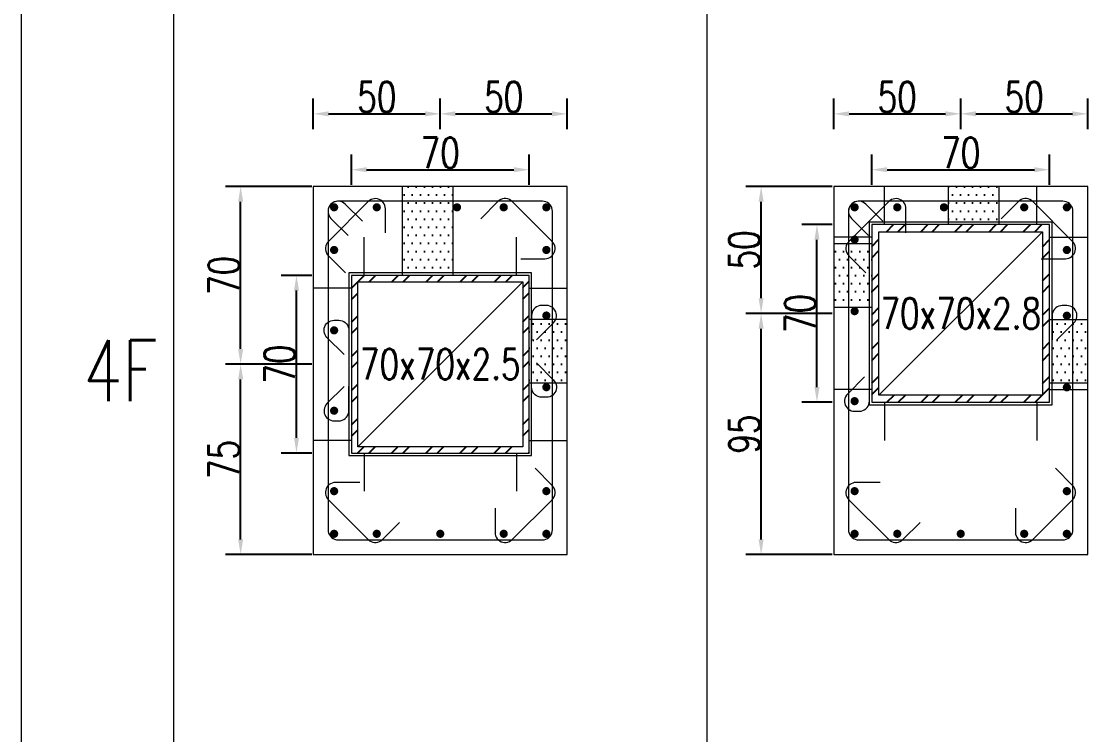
# Model space of a CAD drawing. Header units: millimetres. Extents: x 0 to 3905, y 0 to 8880.
# Drawn here: x 0 to 420, y 1314.6 to 1595.6 of the extents above; entities that cross this region are included whole.
import ezdxf
from ezdxf.enums import TextEntityAlignment as Align

# ---------------------------------------------------------------- set-up
doc = ezdxf.new("R2010")
doc.units = ezdxf.units.MM
doc.layers.get('DEFPOINTS').update_dxf_attribs({"color": 3})
for name, color, linetype in [('Hatch線', 6, 'Continuous'), ('TC-鋼粱', 132, 'Continuous'), ('主筋斷面', 2, 'Continuous'), ('文字-樓群名稱', 7, 'Continuous'), ('文字-輔助字', 7, 'Continuous'), ('柱斷面線', 4, 'Continuous'), ('標註字', 4, 'Continuous'), ('箍筋線', 1, 'Continuous'), ('網格線', 7, 'Continuous'), ('鋼柱', 11, 'Continuous')]:
    doc.layers.add(name, color=color, linetype=linetype)
doc.styles.add('note', font='txt.shx', dxfattribs={"width": 0.75, "height": 12})
doc.styles.add('txt', font='txt.shx', dxfattribs={"height": 0.2, "bigfont": 'chineset.shx'})
doc.dimstyles.new('RCAD_DIM', dxfattribs={"dimtxt": 12, "dimasz": 6, "dimexe": 6, "dimexo": 0.625, "dimtad": 1, "dimdec": 0, "dimdsep": 46, "dimtxsty": 'note', "dimcen": 2.5, "dimclrd": 256, "dimclre": 256, "dimclrt": 256, "dimadec": 0, "dimazin": 0, "dimtfac": 1, "dimtmove": 0, "dimatfit": 3, "dimfxl": 0, "dimtolj": 1, "dimarcsym": 0})

# ---------------------------------------------------------------- blocks, each defined once
blk = doc.blocks.new('*D36')
at = {"layer": 'DEFPOINTS', "color": 0}
for p in [(200, 1537.12), (130, 1530.5), (200, 1530.5)]:
    blk.add_point(p, dxfattribs=at)
at = {"layer": '標註字', "lineweight": -2}
for p, q in [((130, 1531.12), (130, 1543.12)), ((200, 1531.12), (200, 1543.12)), ((136, 1537.12), (194, 1537.12))]:
    blk.add_line(p, q, dxfattribs=at)
at = {"layer": '標註字'}
for points in [[(136, 1538.12), (136, 1536.12), (130, 1537.12)], [(194, 1536.12), (194, 1538.12), (200, 1537.12)]]:
    blk.add_solid(points, dxfattribs=at)
at = {"layer": '標註字', "insert": (165, 1543.75), "char_height": 12, "attachment_point": 5, "style": 'note'}
blk.add_mtext('\\A1;70', dxfattribs=at)
blk = doc.blocks.new('*D37')
at = {"layer": 'DEFPOINTS', "color": 0}
for p in [(108.38, 1495.5), (115, 1495.5), (115, 1425.5)]:
    blk.add_point(p, dxfattribs=at)
at = {"layer": '標註字', "lineweight": -2}
for p, q in [((114.38, 1495.5), (102.38, 1495.5)), ((108.38, 1431.5), (108.38, 1489.5)), ((114.38, 1425.5), (102.38, 1425.5))]:
    blk.add_line(p, q, dxfattribs=at)
at = {"layer": '標註字'}
for points in [[(109.38, 1489.5), (107.38, 1489.5), (108.38, 1495.5)], [(107.38, 1431.5), (109.38, 1431.5), (108.38, 1425.5)]]:
    blk.add_solid(points, dxfattribs=at)
at = {"layer": '標註字', "insert": (101.75, 1460.5), "char_height": 12, "attachment_point": 5, "rotation": 90, "style": 'note'}
blk.add_mtext('\\A1;70', dxfattribs=at)
blk = doc.blocks.new('*D38')
at = {"layer": 'DEFPOINTS', "color": 0}
for p in [(165, 1559.12), (115, 1552.5), (165, 1552.5)]:
    blk.add_point(p, dxfattribs=at)
at = {"layer": '標註字', "lineweight": -2}
for p, q in [((115, 1553.12), (115, 1565.12)), ((165, 1553.12), (165, 1565.12)), ((121, 1559.12), (159, 1559.12))]:
    blk.add_line(p, q, dxfattribs=at)
at = {"layer": '標註字'}
for points in [[(121, 1560.12), (121, 1558.12), (115, 1559.12)], [(159, 1558.12), (159, 1560.12), (165, 1559.12)]]:
    blk.add_solid(points, dxfattribs=at)
at = {"layer": '標註字', "insert": (140, 1565.75), "char_height": 12, "attachment_point": 5, "style": 'note'}
blk.add_mtext('\\A1;50', dxfattribs=at)
blk = doc.blocks.new('*D39')
at = {"layer": 'DEFPOINTS', "color": 0}
for p in [(215, 1559.12), (165, 1552.5), (215, 1552.5)]:
    blk.add_point(p, dxfattribs=at)
at = {"layer": '標註字', "lineweight": -2}
for p, q in [((165, 1553.12), (165, 1565.12)), ((215, 1553.12), (215, 1565.12)), ((171, 1559.12), (209, 1559.12))]:
    blk.add_line(p, q, dxfattribs=at)
at = {"layer": '標註字'}
for points in [[(171, 1560.12), (171, 1558.12), (165, 1559.12)], [(209, 1558.12), (209, 1560.12), (215, 1559.12)]]:
    blk.add_solid(points, dxfattribs=at)
at = {"layer": '標註字', "insert": (190, 1565.75), "char_height": 12, "attachment_point": 5, "style": 'note'}
blk.add_mtext('\\A1;50', dxfattribs=at)
blk = doc.blocks.new('*D40')
at = {"layer": 'DEFPOINTS', "color": 0}
for p in [(86.38, 1460.5), (115, 1460.5), (115, 1385.5)]:
    blk.add_point(p, dxfattribs=at)
at = {"layer": '標註字', "lineweight": -2}
for p, q in [((114.38, 1460.5), (80.38, 1460.5)), ((86.38, 1391.5), (86.38, 1454.5)), ((114.38, 1385.5), (80.38, 1385.5))]:
    blk.add_line(p, q, dxfattribs=at)
at = {"layer": '標註字'}
for points in [[(87.38, 1454.5), (85.38, 1454.5), (86.38, 1460.5)], [(85.38, 1391.5), (87.38, 1391.5), (86.38, 1385.5)]]:
    blk.add_solid(points, dxfattribs=at)
at = {"layer": '標註字', "insert": (79.75, 1423), "char_height": 12, "attachment_point": 5, "rotation": 90, "style": 'note'}
blk.add_mtext('\\A1;75', dxfattribs=at)
blk = doc.blocks.new('*D41')
at = {"layer": 'DEFPOINTS', "color": 0}
for p in [(86.38, 1530.5), (115, 1530.5), (115, 1460.5)]:
    blk.add_point(p, dxfattribs=at)
at = {"layer": '標註字', "lineweight": -2}
for p, q in [((114.38, 1530.5), (80.38, 1530.5)), ((86.38, 1466.5), (86.38, 1524.5)), ((114.38, 1460.5), (80.38, 1460.5))]:
    blk.add_line(p, q, dxfattribs=at)
at = {"layer": '標註字'}
for points in [[(87.38, 1524.5), (85.38, 1524.5), (86.38, 1530.5)], [(85.38, 1466.5), (87.38, 1466.5), (86.38, 1460.5)]]:
    blk.add_solid(points, dxfattribs=at)
at = {"layer": '標註字', "insert": (79.75, 1495.5), "char_height": 12, "attachment_point": 5, "rotation": 90, "style": 'note'}
blk.add_mtext('\\A1;70', dxfattribs=at)
blk = doc.blocks.new('Circle_Filled')
at = {"const_width": 0.5}
blk.add_lwpolyline([(-0.25, 0, 1), (0.25, 0, 1)], format="xyb", close=True, dxfattribs=at)
blk = doc.blocks.new('*D168')
at = {"layer": 'DEFPOINTS', "color": 0}
for p in [(405, 1537.12), (335, 1530.5), (405, 1530.5)]:
    blk.add_point(p, dxfattribs=at)
at = {"layer": '標註字', "lineweight": -2}
for p, q in [((335, 1531.12), (335, 1543.12)), ((405, 1531.12), (405, 1543.12)), ((341, 1537.12), (399, 1537.12))]:
    blk.add_line(p, q, dxfattribs=at)
at = {"layer": '標註字'}
for points in [[(341, 1538.12), (341, 1536.12), (335, 1537.12)], [(399, 1536.12), (399, 1538.12), (405, 1537.12)]]:
    blk.add_solid(points, dxfattribs=at)
at = {"layer": '標註字', "insert": (370, 1543.75), "char_height": 12, "attachment_point": 5, "style": 'note'}
blk.add_mtext('\\A1;70', dxfattribs=at)
blk = doc.blocks.new('*D169')
at = {"layer": 'DEFPOINTS', "color": 0}
for p in [(313.38, 1515.5), (320, 1515.5), (320, 1445.5)]:
    blk.add_point(p, dxfattribs=at)
at = {"layer": '標註字', "lineweight": -2}
for p, q in [((319.38, 1515.5), (307.38, 1515.5)), ((313.38, 1451.5), (313.38, 1509.5)), ((319.38, 1445.5), (307.38, 1445.5))]:
    blk.add_line(p, q, dxfattribs=at)
at = {"layer": '標註字'}
for points in [[(314.38, 1509.5), (312.38, 1509.5), (313.38, 1515.5)], [(312.38, 1451.5), (314.38, 1451.5), (313.38, 1445.5)]]:
    blk.add_solid(points, dxfattribs=at)
at = {"layer": '標註字', "insert": (306.75, 1480.5), "char_height": 12, "attachment_point": 5, "rotation": 90, "style": 'note'}
blk.add_mtext('\\A1;70', dxfattribs=at)
blk = doc.blocks.new('*D170')
at = {"layer": 'DEFPOINTS', "color": 0}
for p in [(370, 1559.12), (320, 1552.5), (370, 1552.5)]:
    blk.add_point(p, dxfattribs=at)
at = {"layer": '標註字', "lineweight": -2}
for p, q in [((320, 1553.12), (320, 1565.12)), ((370, 1553.12), (370, 1565.12)), ((326, 1559.12), (364, 1559.12))]:
    blk.add_line(p, q, dxfattribs=at)
at = {"layer": '標註字'}
for points in [[(326, 1560.12), (326, 1558.12), (320, 1559.12)], [(364, 1558.12), (364, 1560.12), (370, 1559.12)]]:
    blk.add_solid(points, dxfattribs=at)
at = {"layer": '標註字', "insert": (345, 1565.75), "char_height": 12, "attachment_point": 5, "style": 'note'}
blk.add_mtext('\\A1;50', dxfattribs=at)
blk = doc.blocks.new('*D171')
at = {"layer": 'DEFPOINTS', "color": 0}
for p in [(420, 1559.12), (370, 1552.5), (420, 1552.5)]:
    blk.add_point(p, dxfattribs=at)
at = {"layer": '標註字', "lineweight": -2}
for p, q in [((370, 1553.12), (370, 1565.12)), ((420, 1553.12), (420, 1565.12)), ((376, 1559.12), (414, 1559.12))]:
    blk.add_line(p, q, dxfattribs=at)
at = {"layer": '標註字'}
for points in [[(376, 1560.12), (376, 1558.12), (370, 1559.12)], [(414, 1558.12), (414, 1560.12), (420, 1559.12)]]:
    blk.add_solid(points, dxfattribs=at)
at = {"layer": '標註字', "insert": (395, 1565.75), "char_height": 12, "attachment_point": 5, "style": 'note'}
blk.add_mtext('\\A1;50', dxfattribs=at)
blk = doc.blocks.new('*D172')
at = {"layer": 'DEFPOINTS', "color": 0}
for p in [(291.38, 1480.5), (320, 1480.5), (320, 1385.5)]:
    blk.add_point(p, dxfattribs=at)
at = {"layer": '標註字', "lineweight": -2}
for p, q in [((319.38, 1480.5), (285.38, 1480.5)), ((291.38, 1391.5), (291.38, 1474.5)), ((319.38, 1385.5), (285.38, 1385.5))]:
    blk.add_line(p, q, dxfattribs=at)
at = {"layer": '標註字'}
for points in [[(292.38, 1474.5), (290.38, 1474.5), (291.38, 1480.5)], [(290.38, 1391.5), (292.38, 1391.5), (291.38, 1385.5)]]:
    blk.add_solid(points, dxfattribs=at)
at = {"layer": '標註字', "insert": (284.75, 1433), "char_height": 12, "attachment_point": 5, "rotation": 90, "style": 'note'}
blk.add_mtext('\\A1;95', dxfattribs=at)
blk = doc.blocks.new('*D173')
at = {"layer": 'DEFPOINTS', "color": 0}
for p in [(291.38, 1530.5), (320, 1530.5), (320, 1480.5)]:
    blk.add_point(p, dxfattribs=at)
at = {"layer": '標註字', "lineweight": -2}
for p, q in [((319.38, 1530.5), (285.38, 1530.5)), ((291.38, 1486.5), (291.38, 1524.5)), ((319.38, 1480.5), (285.38, 1480.5))]:
    blk.add_line(p, q, dxfattribs=at)
at = {"layer": '標註字'}
for points in [[(292.38, 1524.5), (290.38, 1524.5), (291.38, 1530.5)], [(290.38, 1486.5), (292.38, 1486.5), (291.38, 1480.5)]]:
    blk.add_solid(points, dxfattribs=at)
at = {"layer": '標註字', "insert": (284.75, 1505.5), "char_height": 12, "attachment_point": 5, "rotation": 90, "style": 'note'}
blk.add_mtext('\\A1;50', dxfattribs=at)

msp = doc.modelspace()

# ---------------------------------------------------------------- hatches: boundary and pattern name
at = {"layer": 'Hatch線'}
h = msp.add_hatch(dxfattribs=at)
h.set_pattern_fill('ANSI32', color=256, style=0)
h.paths.add_polyline_path([(335, 1445.5), (405, 1445.5), (405, 1515.5), (335, 1515.5)], flags=17)
h.paths.add_polyline_path([(337.8, 1448.3), (337.8, 1512.7), (402.2, 1512.7), (402.2, 1448.3)])
h = msp.add_hatch(dxfattribs=at)
h.set_pattern_fill('ANSI32', color=256, style=0)
h.paths.add_polyline_path([(130, 1425.5), (200, 1425.5), (200, 1495.5), (130, 1495.5)], flags=17)
h.paths.add_polyline_path([(132.5, 1428), (132.5, 1493), (197.5, 1493), (197.5, 1428)])
at = {"layer": 'TC-鋼粱'}
h = msp.add_hatch(dxfattribs=at)
h.set_pattern_fill('DOTS', color=256, scale=2, style=0)
h.paths.add_polyline_path([(170, 1530.5), (150, 1530.5), (150, 1495.5), (170, 1495.5)], flags=17)
h = msp.add_hatch(dxfattribs=at)
h.set_pattern_fill('DOTS', color=256, scale=2, style=0)
h.paths.add_polyline_path([(385, 1530.5), (365, 1530.5), (365, 1515.5), (385, 1515.5)], flags=17)
h = msp.add_hatch(dxfattribs=at)
h.set_pattern_fill('DOTS', color=256, scale=2, style=0)
h.paths.add_polyline_path([(320, 1508), (320, 1483), (335, 1483), (335, 1508)], flags=17)
h = msp.add_hatch(dxfattribs=at)
h.set_pattern_fill('DOTS', color=256, scale=2, style=0)
h.paths.add_polyline_path([(215, 1453.06), (215, 1478.06), (200, 1478.06), (200, 1453.06)], flags=17)
h = msp.add_hatch(dxfattribs=at)
h.set_pattern_fill('DOTS', color=256, scale=2, style=0)
h.paths.add_polyline_path([(420, 1453), (420, 1478), (405, 1478), (405, 1453)], flags=17)

# ---------------------------------------------------------------- linework, layer by layer
at = {"layer": 'DEFPOINTS', "lineweight": 5}
for points in [[(340, 1515.5), (340, 1530.5)], [(400, 1515.5), (400, 1530.5)], [(335, 1444.5), (406, 1444.5), (406, 1516.5), (334, 1516.5), (334, 1444.5), (335, 1444.5)], [(337.8, 1448.3), (402.2, 1512.7)], [(135, 1495.5), (135, 1510.5)], [(195, 1495.5), (195, 1510.5)], [(335, 1510.5), (320, 1510.5)], [(405, 1510.5), (420, 1510.5)], [(130, 1424.5), (201, 1424.5), (201, 1496.5), (129, 1496.5), (129, 1424.5), (130, 1424.5)], [(132.5, 1428), (197.5, 1493)], [(130, 1490.5), (115, 1490.5)], [(200, 1490.5), (215, 1490.5)], [(335, 1450.5), (320, 1450.5)], [(405, 1450.5), (420, 1450.5)], [(340, 1445.5), (340, 1430.5)], [(400, 1445.5), (400, 1430.5)], [(130, 1430.5), (115, 1430.5)], [(200, 1430.5), (215, 1430.5)], [(135, 1425.5), (135, 1410.5)], [(195, 1425.5), (195, 1410.5)]]:
    msp.add_lwpolyline(points, dxfattribs=at)
at = {"layer": 'TC-鋼粱', "lineweight": 5}
for points in [[(150, 1530.5), (150, 1495.5)], [(170, 1530.5), (170, 1495.5)], [(365, 1530.5), (365, 1515.5)], [(385, 1530.5), (385, 1515.5)], [(320, 1508), (335, 1508)], [(320, 1483), (335, 1483)], [(215, 1478.06), (200, 1478.06)], [(420, 1478), (405, 1478)], [(215, 1453.06), (200, 1453.06)], [(420, 1453), (405, 1453)]]:
    msp.add_lwpolyline(points, dxfattribs=at)
at = {"layer": '柱斷面線', "lineweight": 5}
for points in [[(115, 1385.5), (215, 1385.5), (215, 1530.5), (115, 1530.5), (115, 1385.5)], [(320, 1385.5), (420, 1385.5), (420, 1530.5), (320, 1530.5), (320, 1385.5)]]:
    msp.add_lwpolyline(points, dxfattribs=at)
at = {"layer": '箍筋線', "lineweight": 5}
for points in [[(143.43, 1512.21), (143.43, 1521.75), (143.37, 1522.42), (143.2, 1523.06), (142.93, 1523.67), (142.56, 1524.23), (142.1, 1524.72), (141.57, 1525.12), (140.97, 1525.42), (140.34, 1525.63), (139.67, 1525.72), (139.01, 1525.7), (138.35, 1525.57), (137.73, 1525.33), (137.15, 1524.99), (136.64, 1524.56), (120.94, 1508.86), (120.49, 1508.33), (120.15, 1507.73), (119.91, 1507.08), (119.79, 1506.39), (119.79, 1505.7), (119.91, 1505.02), (120.15, 1504.37), (120.49, 1503.77), (120.94, 1503.24), (127.68, 1496.49)], [(134.33, 1516.79), (127.58, 1523.54), (127.07, 1523.97), (126.49, 1524.31), (125.87, 1524.55), (125.22, 1524.68), (124.55, 1524.7), (123.89, 1524.61), (123.25, 1524.4), (122.66, 1524.1), (122.12, 1523.69), (121.66, 1523.21), (121.29, 1522.65), (121.02, 1522.04), (120.85, 1521.4), (120.79, 1520.73), (120.79, 1395.27), (120.86, 1394.58), (121.03, 1393.91), (121.33, 1393.28), (121.72, 1392.71), (122.21, 1392.22), (122.78, 1391.83), (123.41, 1391.53), (124.08, 1391.36), (124.77, 1391.29), (205.23, 1391.29), (205.92, 1391.36), (206.59, 1391.53), (207.22, 1391.83), (207.79, 1392.22), (208.28, 1392.71), (208.67, 1393.28), (208.97, 1393.91), (209.14, 1394.58), (209.21, 1395.27), (209.21, 1520.73), (209.14, 1521.42), (208.97, 1522.09), (208.67, 1522.72), (208.28, 1523.29), (207.79, 1523.78), (207.22, 1524.17), (206.59, 1524.47), (205.92, 1524.64), (205.23, 1524.71), (124.77, 1524.71), (124.1, 1524.65), (123.46, 1524.48), (122.85, 1524.21), (122.29, 1523.84), (121.81, 1523.38), (121.4, 1522.84), (121.1, 1522.25), (120.89, 1521.61), (120.8, 1520.95), (120.82, 1520.28), (120.95, 1519.63), (121.19, 1519.01), (121.53, 1518.43), (121.96, 1517.92), (128.71, 1511.17)], [(196.71, 1502.07), (206.25, 1502.07), (206.92, 1502.13), (207.56, 1502.3), (208.17, 1502.57), (208.73, 1502.94), (209.22, 1503.4), (209.62, 1503.93), (209.92, 1504.53), (210.13, 1505.16), (210.22, 1505.83), (210.2, 1506.49), (210.07, 1507.15), (209.83, 1507.77), (209.49, 1508.35), (209.06, 1508.86), (193.36, 1524.56), (192.83, 1525.01), (192.23, 1525.35), (191.58, 1525.59), (190.89, 1525.71), (190.2, 1525.71), (189.52, 1525.59), (188.87, 1525.35), (188.27, 1525.01), (187.74, 1524.56), (180.99, 1517.82)], [(348.43, 1512.21), (348.43, 1521.75), (348.37, 1522.42), (348.2, 1523.06), (347.93, 1523.67), (347.56, 1524.23), (347.1, 1524.72), (346.57, 1525.12), (345.97, 1525.42), (345.34, 1525.63), (344.67, 1525.72), (344.01, 1525.7), (343.35, 1525.57), (342.73, 1525.33), (342.15, 1524.99), (341.64, 1524.56), (325.94, 1508.86), (325.49, 1508.33), (325.15, 1507.73), (324.91, 1507.08), (324.79, 1506.39), (324.79, 1505.7), (324.91, 1505.02), (325.15, 1504.37), (325.49, 1503.77), (325.94, 1503.24), (332.68, 1496.49)], [(339.33, 1516.79), (332.58, 1523.54), (332.07, 1523.97), (331.49, 1524.31), (330.87, 1524.55), (330.22, 1524.68), (329.55, 1524.7), (328.89, 1524.61), (328.25, 1524.4), (327.66, 1524.1), (327.12, 1523.69), (326.66, 1523.21), (326.29, 1522.65), (326.02, 1522.04), (325.85, 1521.4), (325.79, 1520.73), (325.79, 1395.27), (325.86, 1394.58), (326.03, 1393.91), (326.33, 1393.28), (326.72, 1392.71), (327.21, 1392.22), (327.78, 1391.83), (328.41, 1391.53), (329.08, 1391.36), (329.77, 1391.29), (410.23, 1391.29), (410.92, 1391.36), (411.59, 1391.53), (412.22, 1391.83), (412.79, 1392.22), (413.28, 1392.71), (413.67, 1393.28), (413.97, 1393.91), (414.14, 1394.58), (414.21, 1395.27), (414.21, 1520.73), (414.14, 1521.42), (413.97, 1522.09), (413.67, 1522.72), (413.28, 1523.29), (412.79, 1523.78), (412.22, 1524.17), (411.59, 1524.47), (410.92, 1524.64), (410.23, 1524.71), (329.77, 1524.71), (329.1, 1524.65), (328.46, 1524.48), (327.85, 1524.21), (327.29, 1523.84), (326.81, 1523.38), (326.4, 1522.84), (326.1, 1522.25), (325.89, 1521.61), (325.8, 1520.95), (325.82, 1520.28), (325.95, 1519.63), (326.19, 1519.01), (326.53, 1518.43), (326.96, 1517.92), (333.71, 1511.17)], [(401.71, 1502.07), (411.25, 1502.07), (411.92, 1502.13), (412.56, 1502.3), (413.17, 1502.57), (413.73, 1502.94), (414.22, 1503.4), (414.62, 1503.93), (414.92, 1504.53), (415.13, 1505.16), (415.22, 1505.83), (415.2, 1506.49), (415.07, 1507.15), (414.83, 1507.77), (414.49, 1508.35), (414.06, 1508.86), (398.36, 1524.56), (397.83, 1525.01), (397.23, 1525.35), (396.58, 1525.59), (395.89, 1525.71), (395.2, 1525.71), (394.52, 1525.59), (393.87, 1525.35), (393.27, 1525.01), (392.74, 1524.56), (385.99, 1517.82)], [(202.86, 1470.12), (209.61, 1476.86), (210.04, 1477.37), (210.38, 1477.95), (210.62, 1478.57), (210.75, 1479.23), (210.77, 1479.9), (210.68, 1480.56), (210.47, 1481.19), (210.17, 1481.79), (209.77, 1482.32), (209.28, 1482.78), (208.72, 1483.15), (208.11, 1483.42), (207.47, 1483.59), (206.8, 1483.65), (204.96, 1483.65), (204.27, 1483.59), (203.6, 1483.41), (202.97, 1483.12), (202.4, 1482.72), (201.91, 1482.23), (201.51, 1481.66), (201.22, 1481.03), (201.04, 1480.36), (200.98, 1479.67), (200.98, 1470.13)], [(407.86, 1470.05), (414.61, 1476.8), (415.04, 1477.31), (415.38, 1477.88), (415.62, 1478.51), (415.75, 1479.16), (415.77, 1479.83), (415.68, 1480.49), (415.47, 1481.13), (415.17, 1481.72), (414.77, 1482.26), (414.28, 1482.72), (413.72, 1483.09), (413.11, 1483.36), (412.47, 1483.53), (411.8, 1483.58), (409.96, 1483.58), (409.27, 1483.52), (408.6, 1483.35), (407.97, 1483.05), (407.4, 1482.66), (406.91, 1482.17), (406.51, 1481.6), (406.22, 1480.97), (406.04, 1480.3), (405.98, 1479.61), (405.98, 1470.07)], [(127.14, 1464.28), (120.39, 1471.02), (119.96, 1471.53), (119.62, 1472.11), (119.38, 1472.73), (119.25, 1473.39), (119.23, 1474.06), (119.32, 1474.72), (119.53, 1475.35), (119.83, 1475.95), (120.23, 1476.48), (120.72, 1476.94), (121.28, 1477.31), (121.89, 1477.58), (122.53, 1477.75), (123.2, 1477.81), (125.04, 1477.81), (125.73, 1477.75), (126.4, 1477.57), (127.03, 1477.28), (127.6, 1476.88), (128.09, 1476.39), (128.49, 1475.82), (128.78, 1475.19), (128.96, 1474.52), (129.02, 1473.83), (129.02, 1464.29)], [(202.86, 1461.01), (209.61, 1454.26), (210.04, 1453.75), (210.38, 1453.18), (210.62, 1452.55), (210.75, 1451.9), (210.77, 1451.23), (210.68, 1450.57), (210.47, 1449.93), (210.17, 1449.34), (209.77, 1448.81), (209.28, 1448.35), (208.72, 1447.98), (208.11, 1447.7), (207.47, 1447.54), (206.8, 1447.48), (204.96, 1447.48), (204.27, 1447.54), (203.6, 1447.72), (202.97, 1448.01), (202.4, 1448.41), (201.91, 1448.9), (201.51, 1449.47), (201.22, 1450.09), (201.04, 1450.76), (200.98, 1451.45), (200.98, 1460.99)], [(332.14, 1455.5), (325.39, 1448.76), (324.96, 1448.25), (324.62, 1447.67), (324.38, 1447.05), (324.25, 1446.39), (324.23, 1445.72), (324.32, 1445.06), (324.53, 1444.42), (324.83, 1443.83), (325.23, 1443.3), (325.72, 1442.84), (326.28, 1442.47), (326.89, 1442.19), (327.53, 1442.03), (328.2, 1441.97), (330.04, 1441.97), (330.73, 1442.03), (331.4, 1442.21), (332.03, 1442.5), (332.6, 1442.9), (333.09, 1443.39), (333.49, 1443.96), (333.78, 1444.59), (333.96, 1445.25), (334.02, 1445.95), (334.02, 1455.49)], [(127.14, 1451.72), (120.39, 1444.98), (119.96, 1444.47), (119.62, 1443.89), (119.38, 1443.27), (119.25, 1442.61), (119.23, 1441.94), (119.32, 1441.28), (119.53, 1440.65), (119.83, 1440.05), (120.23, 1439.52), (120.72, 1439.06), (121.28, 1438.69), (121.89, 1438.42), (122.53, 1438.25), (123.2, 1438.19), (125.04, 1438.19), (125.73, 1438.25), (126.4, 1438.43), (127.03, 1438.72), (127.6, 1439.12), (128.09, 1439.61), (128.49, 1440.18), (128.78, 1440.81), (128.96, 1441.48), (129.02, 1442.17), (129.02, 1451.71)], [(186.57, 1403.79), (186.57, 1394.25), (186.63, 1393.58), (186.8, 1392.94), (187.07, 1392.33), (187.44, 1391.77), (187.9, 1391.28), (188.43, 1390.88), (189.03, 1390.58), (189.66, 1390.37), (190.33, 1390.28), (190.99, 1390.3), (191.65, 1390.43), (192.27, 1390.67), (192.85, 1391.01), (193.36, 1391.44), (209.06, 1407.14), (209.51, 1407.67), (209.85, 1408.27), (210.09, 1408.92), (210.21, 1409.61), (210.21, 1410.3), (210.09, 1410.98), (209.85, 1411.63), (209.51, 1412.23), (209.06, 1412.76), (202.32, 1419.51)], [(391.57, 1403.79), (391.57, 1394.25), (391.63, 1393.58), (391.8, 1392.94), (392.07, 1392.33), (392.44, 1391.77), (392.9, 1391.28), (393.43, 1390.88), (394.03, 1390.58), (394.66, 1390.37), (395.33, 1390.28), (395.99, 1390.3), (396.65, 1390.43), (397.27, 1390.67), (397.85, 1391.01), (398.36, 1391.44), (414.06, 1407.14), (414.51, 1407.67), (414.85, 1408.27), (415.09, 1408.92), (415.21, 1409.61), (415.21, 1410.3), (415.09, 1410.98), (414.85, 1411.63), (414.51, 1412.23), (414.06, 1412.76), (407.32, 1419.51)], [(133.29, 1413.93), (123.75, 1413.93), (123.08, 1413.87), (122.44, 1413.7), (121.83, 1413.43), (121.27, 1413.06), (120.78, 1412.6), (120.38, 1412.07), (120.08, 1411.47), (119.87, 1410.84), (119.78, 1410.17), (119.8, 1409.51), (119.93, 1408.85), (120.17, 1408.23), (120.51, 1407.65), (120.94, 1407.14), (136.64, 1391.44), (137.17, 1390.99), (137.77, 1390.65), (138.42, 1390.41), (139.11, 1390.29), (139.8, 1390.29), (140.48, 1390.41), (141.13, 1390.65), (141.73, 1390.99), (142.26, 1391.44), (149.01, 1398.18)], [(338.29, 1413.93), (328.75, 1413.93), (328.08, 1413.87), (327.44, 1413.7), (326.83, 1413.43), (326.27, 1413.06), (325.78, 1412.6), (325.38, 1412.07), (325.08, 1411.47), (324.87, 1410.84), (324.78, 1410.17), (324.8, 1409.51), (324.93, 1408.85), (325.17, 1408.23), (325.51, 1407.65), (325.94, 1407.14), (341.64, 1391.44), (342.17, 1390.99), (342.77, 1390.65), (343.42, 1390.41), (344.11, 1390.29), (344.8, 1390.29), (345.48, 1390.41), (346.13, 1390.65), (346.73, 1390.99), (347.26, 1391.44), (354.01, 1398.18)]]:
    msp.add_lwpolyline(points, dxfattribs=at)
at = {"layer": '網格線', "lineweight": 5}
for points in [[(0, 1608), (0, 1236)], [(60, 1608), (60, 1236)], [(270, 1608), (270, 1236)]]:
    msp.add_lwpolyline(points, dxfattribs=at)
at = {"layer": '鋼柱', "lineweight": 5}
for points in [[(335, 1445.5), (405, 1445.5), (405, 1515.5), (335, 1515.5), (335, 1445.5)], [(337.8, 1448.3), (337.8, 1512.7), (402.2, 1512.7), (402.2, 1448.3), (337.8, 1448.3)], [(130, 1425.5), (200, 1425.5), (200, 1495.5), (130, 1495.5), (130, 1425.5)], [(132.5, 1428), (132.5, 1493), (197.5, 1493), (197.5, 1428), (132.5, 1428)]]:
    msp.add_lwpolyline(points, dxfattribs=at)

# ---------------------------------------------------------------- block references
at = {"layer": '主筋斷面', "lineweight": 5, "xscale": 3.220000028610229, "yscale": 3.220000028610229}
for p in [(123.2, 1522.3), (140, 1522.3), (171.61, 1522.3), (190, 1522.3), (206.8, 1522.3), (328.2, 1522.3), (345, 1522.3), (363.39, 1522.3), (395, 1522.3), (411.8, 1522.3), (328.2, 1509.61), (123.2, 1505.5), (206.8, 1505.5), (411.8, 1505.5), (328.2, 1481.39), (206.8, 1479.67), (411.8, 1479.61), (123.2, 1473.83), (206.8, 1451.45), (411.8, 1451.39), (328.2, 1445.95), (123.2, 1442.17), (123.2, 1410.5), (206.8, 1410.5), (328.2, 1410.5), (411.8, 1410.5), (123.2, 1393.7), (140, 1393.7), (165, 1393.7), (190, 1393.7), (206.8, 1393.7), (328.2, 1393.7), (345, 1393.7), (370, 1393.7), (395, 1393.7), (411.8, 1393.7)]:
    msp.add_blockref('Circle_Filled', p, dxfattribs=at)

# ---------------------------------------------------------------- texts
at = {"layer": '文字-樓群名稱', "style": 'txt', "width": 0.75}
msp.add_text('4F', height=24, dxfattribs=at).set_placement((39, 1458), align=Align.MIDDLE)
at = {"layer": '文字-輔助字', "style": 'txt', "width": 0.75}
for s, p in [('70x70x2.8', (370, 1480.5)), ('70x70x2.5', (165, 1460.5))]:
    msp.add_text(s, height=12, dxfattribs=at).set_placement(p, align=Align.MIDDLE)

# ---------------------------------------------------------------- dimensions: what is measured, and where the dimension line sits
at = {"layer": '標註字'}
for base, p1, p2, picture, middle in [((165, 1559.12), (115, 1552.5), (165, 1552.5), '*D38', (140, 1565.75)), ((215, 1559.12), (165, 1552.5), (215, 1552.5), '*D39', (190, 1565.75)), ((370, 1559.12), (320, 1552.5), (370, 1552.5), '*D170', (345, 1565.75)), ((420, 1559.12), (370, 1552.5), (420, 1552.5), '*D171', (395, 1565.75)), ((200, 1537.12), (130, 1530.5), (200, 1530.5), '*D36', (165, 1543.75)), ((405, 1537.12), (335, 1530.5), (405, 1530.5), '*D168', (370, 1543.75))]:
    dim = msp.add_linear_dim(base=base, p1=p1, p2=p2, dimstyle='RCAD_DIM', dxfattribs=at)
    dim.commit()
    dim.dimension.update_dxf_attribs({"geometry": picture, "text_midpoint": middle})
for base, p1, p2, picture, middle in [((86.38, 1530.5), (115, 1460.5), (115, 1530.5), '*D41', (79.75, 1495.5)), ((291.38, 1530.5), (320, 1480.5), (320, 1530.5), '*D173', (284.75, 1505.5)), ((313.38, 1515.5), (320, 1445.5), (320, 1515.5), '*D169', (306.75, 1480.5)), ((108.38, 1495.5), (115, 1425.5), (115, 1495.5), '*D37', (101.75, 1460.5)), ((291.38, 1480.5), (320, 1385.5), (320, 1480.5), '*D172', (284.75, 1433)), ((86.38, 1460.5), (115, 1385.5), (115, 1460.5), '*D40', (79.75, 1423))]:
    dim = msp.add_linear_dim(base=base, p1=p1, p2=p2, angle=90, dimstyle='RCAD_DIM', dxfattribs=at)
    dim.commit()
    dim.dimension.update_dxf_attribs({"geometry": picture, "text_midpoint": middle})

doc.saveas('drawing.dxf')
